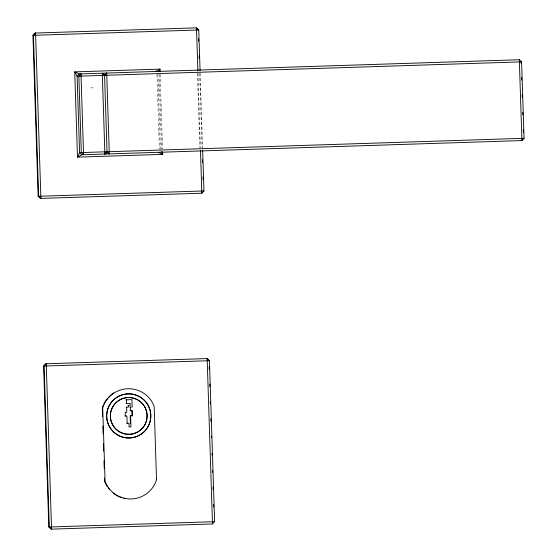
<?xml version="1.0" encoding="UTF-8"?>
<svg xmlns="http://www.w3.org/2000/svg" width="557" height="557" viewBox="0 0 557 557"><rect width="100%" height="100%" fill="white"/><g stroke="black" fill="none" stroke-linecap="round" stroke-linejoin="round"><path stroke-width="0.42" stroke-dasharray="2.79 2.09" d="M90.805 87.909L93.451 87.825M200.158 73.252L202.56 147.668M199.678 73.266L202.08 147.689M197.986 73.322L200.388 147.737M197.443 73.336L199.845 147.758M160.138 74.29L162.553 149.213M159.156 74.436L161.565 149.13M157.937 73.608L160.381 149.172M156.983 74.506L159.393 149.199"/><path stroke-width="0.84" d="M158.954 71.366L159.97 69.124L74.722 71.881L77.479 157.13L162.721 154.38L162.637 151.796M202.644 150.265L203.959 190.94L201.829 193.216L40.41 198.424L38.134 196.294L32.94 35.335L35.07 33.058L196.489 27.85L198.765 29.981L200.074 70.655M79.233 73.942L77.103 76.212L79.567 152.646L77.479 157.13L81.844 154.783L521.93 140.573L524.06 138.296L521.596 61.862L519.319 59.731L79.233 73.942L74.722 71.881L77.103 76.212L521.596 61.862M104.075 75.341L106.213 73.071M104.556 75.327L106.693 73.051L109.304 153.899L107.028 151.762L104.556 75.327L102.279 73.197L104.89 154.038L107.028 151.762M43.613 366.06L45.751 363.784L207.162 358.576L209.439 360.706L214.64 521.665L212.502 523.942L51.091 529.15L48.814 527.019L43.613 366.06L209.439 360.706M521.449 140.594L523.58 138.317M155.661 71.47L159.97 69.124L160.054 71.707M107.257 152.493L104.347 154.059L106.547 151.776L108.824 153.913M32.94 35.335L198.765 29.981M524.06 138.296L79.567 152.646L81.844 154.783M38.134 196.294L203.959 190.94M125.959 399.822L131.918 399.634L132.155 406.979L129.872 407.056M126.077 403.498L130.185 403.365L130.254 405.322L127.936 405.399M126.195 407.174L128.43 407.097L128.375 405.385M129.99 410.725L132.274 410.655L132.441 415.801L130.157 415.87M124.865 416.044L126.912 415.975L127.149 423.327M126.718 423.341L128.952 423.271L129.071 426.941L130.951 426.885L130.589 415.856M48.814 527.019L214.64 521.665M102.488 73.559L105.496 74.93M158.272 152.319L162.721 154.38L161.175 151.483M196.579 28.4L198.285 30.001M206.682 358.59L208.959 360.727M519.319 59.731L521.93 140.573M196.489 27.85L197.902 70.725M207.162 358.576L212.502 523.942M521.115 61.883L521.171 63.616M521.617 77.514L521.7 80.117M522.181 94.885L522.264 97.489M522.738 112.256L522.821 114.86M523.302 129.628L523.385 132.232M198.564 38.656L198.647 41.246M199.121 55.958L199.204 58.555M202.476 159.803L202.56 162.393M203.033 177.105L203.117 179.702M209.154 366.784L209.237 369.382M209.717 384.086L209.801 386.683M210.274 401.395L210.358 403.992M210.831 418.704L210.915 421.301M211.388 436.013L211.444 437.739M211.952 453.314L212.008 455.048M212.509 470.623L212.565 472.357M213.039 487.062L213.122 489.659M213.596 504.37L213.679 506.967M200.478 150.334L201.829 193.216M156.524 479.765L154.15 406.269A27.209 27.202 0 0 0 102.711 407.933L105.085 481.422A27.209 27.202 0 0 0 156.524 479.765M131.835 410.669L132.002 415.814M130.303 407.042L130.429 410.711M130.185 416.72L130.401 423.508M126.39 399.808L126.509 403.484M126.627 407.16L126.794 412.312L125.186 412.368L125.304 416.03M102.3 408.81L102.551 416.587M102.864 426.105L103.115 433.882M103.421 443.393L103.672 451.177M103.978 460.688L104.229 468.472M104.535 477.983L104.646 481.436A27.209 27.202 0 0 0 107.167 486.456M125.36 498.578A27.209 27.202 0 0 1 123.793 498.257M121.468 497.596A27.209 27.202 0 0 1 115.668 494.86M114.993 494.428A27.209 27.202 0 0 1 113.05 493.001M109.576 489.673A27.209 27.202 0 0 1 108.072 487.779M102.272 407.947A27.209 27.202 0 0 1 103.08 405.677M103.734 404.201A27.209 27.202 0 0 1 107.675 398.164M108.761 396.981A27.209 27.202 0 0 1 113.739 392.943M35.551 33.044L33.42 35.321L38.614 196.273L40.891 198.41L35.551 33.044M80.974 73.886L78.836 76.156L81.308 152.59L83.578 154.728L80.974 73.886M46.231 363.77L44.094 366.046L49.294 526.999L51.571 529.136L46.231 363.77M116.141 429.329A18.381 18.381 0 0 0 146.616 420.103A18.381 18.381 0 0 0 123.445 398.325A18.381 18.381 0 0 0 116.141 429.329M146.616 420.103A18.381 18.381 0 0 0 123.389 398.325A18.381 18.381 0 0 0 116.197 429.329A18.381 18.381 0 0 0 146.672 420.103M113.684 432.009A22.057 22.057 0 0 0 150.251 420.939A22.057 22.057 0 0 0 122.38 394.809A22.057 22.057 0 0 0 113.628 432.009A22.057 22.057 0 0 0 150.195 420.939A22.057 22.057 0 0 0 122.324 394.809A22.057 22.057 0 0 0 113.684 432.009"/></g></svg>
